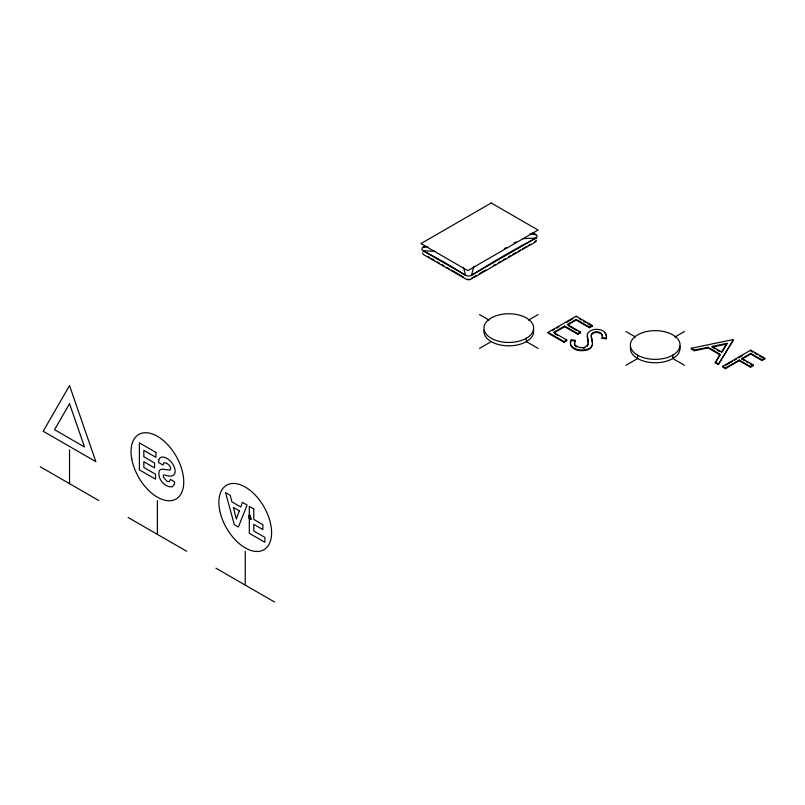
<?xml version="1.0" encoding="UTF-8"?>
<svg xmlns="http://www.w3.org/2000/svg" width="805" height="805" viewBox="0 0 805 805"><rect width="100%" height="100%" fill="white"/><g stroke="black" fill="none" stroke-linecap="round" stroke-linejoin="round"><path stroke-width="1.21" d="M576.31 347.036L574.367 344.57L575.132 340.324L571.319 339.77L570.403 342.417L570.584 345.295C573.492 350.588 580.536 351.332 585.919 350.306A9.982 5.756 0 0 0 591.122 347.579C593.798 344.127 591.856 339.559 591.182 335.745L591.655 333.864C594.986 329.577 604.595 332.213 602.16 338.402L606.185 338.724C609.013 328.319 590.699 326.146 587.237 334.347L588.274 342.87M602.16 338.402C604.183 332.505 594.633 330.533 591.655 334.538L591.182 336.42L592.53 343.373M473.944 266.234L471.458 275.31A4.146 2.395 0 0 1 465.602 275.31A553.669 319.666 60 0 0 423.138 250.798A4.146 2.395 0 0 1 423.138 247.417A990.613 571.932 -60 0 1 425.231 246.099L423.138 247.417L427.878 246.642M570.403 343.091L571.319 339.77M575.132 340.324L574.408 342.246L575.001 345.265L579.62 347.508A6.571 3.794 0 0 0 584.893 347.207L588.073 344.449M587.419 346.331L588.274 342.185L587.207 336.118M592.208 345.103L591.122 346.905A9.982 5.756 0 0 1 585.919 349.632C580.536 350.658 573.492 349.903 570.584 344.621M715.283 362.783L720.093 354.23L708.018 347.257L694.423 350.054L691.294 348.253L691.294 348.927L694.423 350.739L708.018 347.931L720.093 354.904L715.283 362.783L718.312 364.524L733.275 340.113L732.59 339.71L691.294 348.253M721.592 352.64L726.362 344.983M718.312 364.524L733.275 340.113M504.322 248.695L506.496 247.437M514.083 243.06L516.257 241.802M471.599 278.158L475.946 275.652M479.206 273.76L485.727 269.997M493.334 265.61L495.508 264.352M498.768 262.47L500.941 261.212M503.115 259.955L505.288 258.707M508.559 256.815L510.732 255.567M512.906 254.31L516.166 252.428M518.34 251.17L520.513 249.912M522.687 248.665L525.947 246.773M528.12 245.525L530.294 244.267M479.508 348.394L491.221 341.632M528.493 320.118L538.082 314.584M554.625 332.515L564.637 326.739L577.799 334.327L580.546 332.747L580.546 332.073L577.799 333.652L564.637 326.055L553.619 332.425L566.78 340.012L566.78 340.696L564.033 342.276L548.074 333.069L548.074 332.385L576.118 316.194L592.188 325.472L592.188 326.156L589.441 327.736L576.179 320.078L568.36 324.586M552.391 330.573L554.544 329.325M556.708 328.078L558.861 326.84M566.408 322.473L572.878 318.74M592.188 325.472L589.441 327.061L576.179 319.404L567.384 324.475L580.546 332.073M548.074 332.385L564.033 341.602L566.78 340.012M625.928 365.309L637.651 358.537L637.651 355.156A24.844 14.349 0 0 1 636.574 335.524L638.788 334.256A24.844 14.349 0 0 1 672.789 334.87A24.844 14.349 0 0 1 673.855 354.502L671.652 355.78A24.844 14.349 0 0 1 637.651 355.156M674.912 337.023L684.502 331.489M741.969 358.446L753.218 364.937L753.218 365.621L750.471 367.201L739.221 360.71L725.456 368.66L722.659 367.04L722.659 366.366L750.703 350.165L764.75 358.285L764.75 358.96L762.003 360.539L750.753 354.049L741.969 359.121L741.969 358.446L750.753 353.375L762.003 359.865L764.75 358.285M725.889 365.168L732.359 361.435M734.522 360.187L736.676 358.939M738.829 357.692L742.069 355.83M722.659 366.366L725.456 367.976L739.221 360.036L750.471 366.527L753.218 364.937M712.002 347.106L726.965 344.017M522.868 238.622L535.889 238.109A4.146 2.395 0 0 0 535.889 234.728A553.669 319.666 60 0 0 532.749 232.736M434.972 251.261L423.138 250.798L465.602 275.31L463.428 267.361M602.16 337.728L606.185 338.05L606.185 338.724M571.319 340.455L575.132 340.998M529.962 233.762L535.889 234.728L532.618 232.846M752.856 352.097L750.703 350.849L750.703 350.165M755.02 353.345L757.183 354.592M759.346 355.84L764.75 358.96M741.969 359.121L744.011 360.308M746.054 361.485L748.107 362.663M750.149 363.85L753.218 365.621M713.069 347.72L715.202 348.947M717.336 350.185L719.459 351.413M715.283 362.099L718.312 363.85M625.928 331.489L635.548 337.043M684.502 365.309L672.749 358.517L672.749 355.136M579.338 318.73L581.472 319.967M583.615 321.205L585.758 322.443M587.902 323.68L592.188 326.156M568.4 325.733L576.491 330.412M578.523 331.579L580.546 332.747M427.626 256.312L429.79 257.56M431.953 258.808L434.116 260.055M437.357 261.927L439.52 263.175M441.683 264.422L443.847 265.67M447.087 267.552L449.25 268.8M451.414 270.047L463.308 276.91M554.635 333.683L557.674 335.433M479.508 314.584L489.128 320.128M538.082 348.394L526.329 341.612L526.329 338.231M249.168 514.948L250.486 515.713L250.486 519.255M249.168 515.452L250.486 516.216M249.168 515.965L250.486 516.719M249.168 516.468L250.486 517.233M249.168 516.981L250.919 517.987L250.919 519.517L249.168 518.5M249.168 517.484L250.919 518.5M249.168 517.987L250.919 519.004M40.25 466.749L98.814 500.559M128.106 517.464L186.669 551.284M215.951 568.189L274.525 601.999M605.098 333.069L606.527 336.359M762.003 359.865L762.003 360.539M750.753 353.375L750.753 354.049M750.471 366.527L750.471 367.201M739.221 360.036L739.221 360.71M732.59 339.71L732.59 340.384M725.456 367.976L725.456 368.66M708.018 347.257L708.018 347.931M694.423 350.054L694.423 350.739M589.441 327.061L589.441 327.736M577.799 333.652L577.799 334.327M576.118 316.194L576.118 316.868M576.179 319.404L576.179 320.078M564.637 326.055L564.637 326.739M564.033 341.602L564.033 342.276M250.043 515.452L250.043 519.004M249.6 515.2L249.6 518.752M245.243 551.284L245.243 585.094M157.388 500.559L157.388 534.379M69.532 449.844L69.532 483.654M584.893 347.881A6.571 3.794 0 0 1 583.273 348.253M533.343 329.245A24.844 14.349 0 0 1 527.436 340.978L525.232 342.256A24.844 14.349 0 0 1 497.52 344.268A24.844 14.349 0 0 1 484.057 330.141M422.806 252.77A3.512 2.033 0 0 0 423.722 254.732L466.045 279.164A3.512 2.033 0 0 0 471.016 279.164L535.305 242.053A3.512 2.033 0 0 0 536.221 240.091M535.385 241.017A2.767 1.6 0 0 1 534.641 241.752M469.214 279.214A2.767 1.6 0 0 1 467.846 279.214M679.762 346.15A24.844 14.349 0 0 1 673.855 357.883L671.652 359.161A24.844 14.349 0 0 1 643.94 361.183A24.844 14.349 0 0 1 630.476 347.046M158.756 460.178L158.494 462.462L162.952 465.038L163.989 462.704L166.846 463.207L169.795 465.874L170.751 468.671L169.855 470.09L161.815 469.134L159.581 470.17C156.371 477.576 164.602 488.112 172.491 486.733L174.393 484.036L174.645 481.843L170.378 479.377L169.453 481.672L166.846 481.209L163.556 477.415A2.697 1.56 60 0 1 164.21 474.859C183.158 481.863 174.051 457.29 162.369 457.049A9.761 5.635 60 0 0 158.756 460.168M242.456 502.37L240.786 506.969L231.88 501.827L230.21 495.296L225.571 492.62L234.295 524.639L238.381 527.003L247.095 505.047L242.456 502.37M239.306 510.813L236.338 518.963L233.37 507.392L239.306 510.813M69.532 385.595L43.178 431.239L95.886 461.678L69.532 385.595M69.532 403.738L54.549 429.689L84.515 446.996L69.532 403.738M726.965 343.343L721.592 351.966L712.002 346.432L726.965 343.343M491.221 203.001L420.945 243.573L467.796 270.621L538.082 230.049L491.221 203.001M535.889 238.109L471.458 275.31A990.613 571.932 -60 0 1 535.889 238.109M492.368 317.351L490.154 318.619A24.844 14.349 0 0 0 491.221 338.251A24.844 14.349 0 0 0 525.232 338.875L527.436 337.597A24.844 14.349 0 0 0 526.369 317.965A24.844 14.349 0 0 0 492.368 317.351M155.898 452.39L139.386 442.861L139.386 469.848L155.526 479.166L155.526 474.236L143.833 467.484L143.833 461.708L154.6 467.916L154.6 462.986L143.833 456.777L143.833 450.367L155.898 457.331L155.898 452.39M253.776 508.901L249.319 506.325L249.319 533.312L264.905 542.318L264.905 537.388L253.776 530.958L253.776 524.337L262.863 529.589L262.863 524.659L253.776 519.406L253.776 508.901M131.728 458.88A37.272 21.524 60 0 0 175.43 499.342A37.272 21.524 60 0 0 165.005 442.005A37.272 21.524 60 0 0 131.728 458.88M219.584 509.605A37.272 21.524 60 0 0 263.285 550.067A37.272 21.524 60 0 0 252.861 492.73A37.272 21.524 60 0 0 219.584 509.605"/></g></svg>
